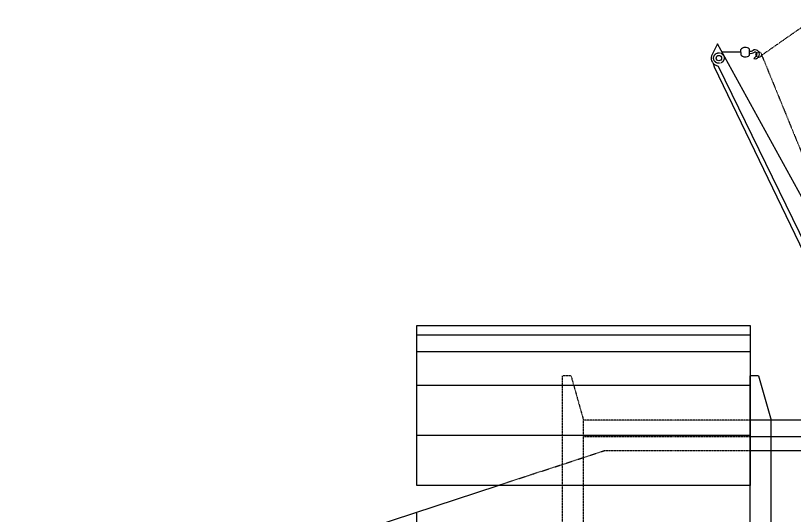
# Model space of a CAD drawing. Header units: millimetres. Extents: x 315178 to 535220, y 80241 to 421603.
# Drawn here: x 393606 to 412287, y 327490 to 339483 of the extents above; entities that cross this region are included whole.
import ezdxf

# ---------------------------------------------------------------- set-up
doc = ezdxf.new("R2010")
doc.units = ezdxf.units.MM
for name, pattern in [('DASHDOT2', [12.7, 6.35, -3.175, 0, -3.175]), ('HIDDEN2', [4.7625, 3.175, -1.5875]), ('TRAZOS', [0.75, 0.5, -0.25])]:
    doc.linetypes.add(name, pattern=pattern)
for name, color, linetype in [('04', 1, 'Continuous'), ('AUX-013', 7, 'DASHDOT2'), ('DIB-013', 7, 'Continuous'), ('DIB-050', 111, 'Continuous'), ('EJES', 6, 'DASHDOT2'), ('OCU-035', 1, 'HIDDEN2'), ('TR', 3, 'TRAZOS')]:
    doc.layers.add(name, color=color, linetype=linetype)

msp = doc.modelspace()

# ---------------------------------------------------------------- linework, layer by layer
at = {"layer": '04'}
for p, q in [((411227, 323243), (411227, 330843)), ((411427, 330843), (411227, 330843)), ((411427, 330843), (411727, 329778)), ((417227, 329778), (411227, 329778)), ((411727, 323243), (411727, 329778)), ((417227, 329378), (411227, 329378))]:
    msp.add_line(p, q, dxfattribs=at)
at = {"layer": 'AUX-013'}
for q in [(412863, 339483), (412863, 335204)]:
    msp.add_line((411502, 338533), q, dxfattribs=at)
msp.add_circle((411430, 338546), 66.6, dxfattribs=at)
at = {"layer": 'DIB-013'}
for p, q in [((410445, 338801), (410312, 338549)), ((413537, 333161), (410445, 338801)), ((411209, 338530), (411209, 338679)), ((410998, 338605), (410552, 338605)), ((410997, 338666), (410999, 338543)), ((410341, 338337), (410359, 338252)), ((410359, 338252), (413427, 331886)), ((410404, 338293), (410458, 338271)), ((410458, 338271), (413290, 332450)), ((403227, 328211), (403227, 332043)), ((403227, 332043), (411227, 332043)), ((411227, 332043), (411227, 328211)), ((411227, 331811), (403227, 331811)), ((411227, 331411), (403227, 331411)), ((411227, 330611), (403227, 330611)), ((411227, 329411), (403227, 329411)), ((411227, 328211), (403227, 328211))]:
    msp.add_line(p, q, dxfattribs=at)
msp.add_circle((410474, 338463), 65.5, dxfattribs=at)
for centre, radius, start, end in [((411110, 338577), 142, 45.8375, 141.386), ((410474, 338463), 184, 152.2054, 247.5707), ((411110, 338632), 142, 218.614, 314.1625), ((411227, 338744), 168, 263.5344, 306.1722), ((411227, 338744), 115, 261.3112, 306.7314), ((411322, 338616), 44.4, 104.6445, 126.7314), ((411338, 338555), 108, 256.2131, 104.6445), ((410372, 339429), 1357, 313.8592, 318.2143), ((411338, 338555), 55.2, 336.5396, 103.0959), ((411348, 338551), 44.4, 289.8803, 336.5396)]:
    msp.add_arc(centre, radius, start, end, dxfattribs=at)
at = {"layer": 'DIB-050'}
for p, q in [((422127, 329043), (411227, 329043)), ((393606, 324418), (405184, 328211))]:
    msp.add_line(p, q, dxfattribs=at)
at = {"layer": 'EJES'}
for p, q in [((406727, 327033), (406727, 330843)), ((406927, 330843), (406727, 330843)), ((406927, 330843), (407227, 329778)), ((407227, 327197), (407227, 329778)), ((411227, 329778), (407227, 329778)), ((411227, 329378), (407227, 329378)), ((405184, 328211), (407723, 329043)), ((411227, 329043), (407723, 329043))]:
    msp.add_line(p, q, dxfattribs=at)
at = {"layer": 'OCU-035'}
msp.add_line((403227, 325886), (403227, 327570), dxfattribs=at)
at = {"layer": 'TR'}
msp.add_circle((410474, 338463), 126, dxfattribs=at)

doc.saveas('drawing.dxf')
